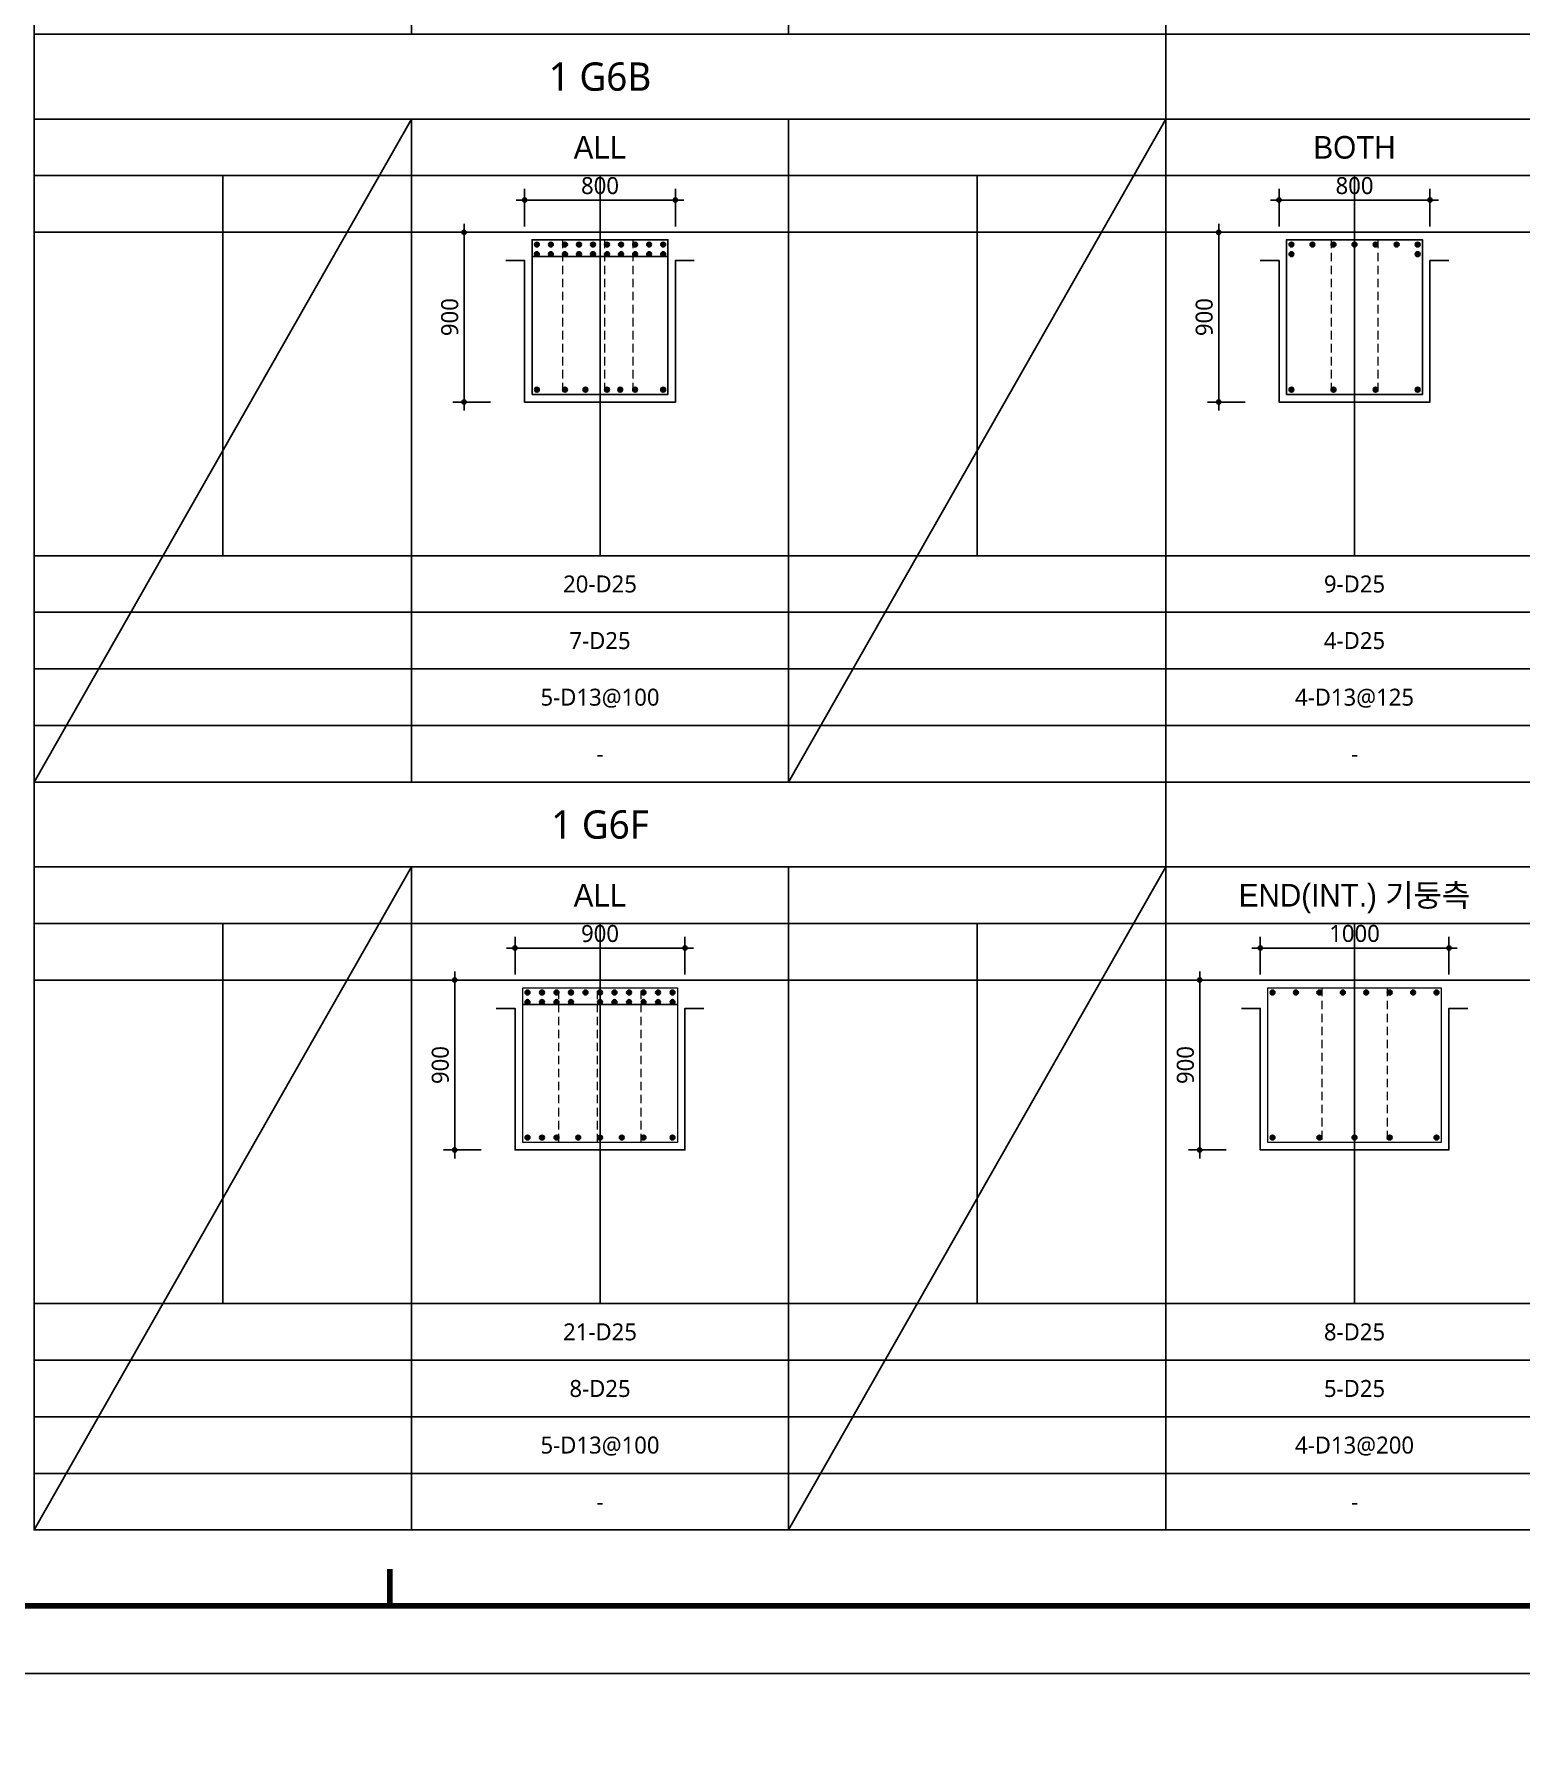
# Model space of a CAD drawing. Header units: millimetres. Extents: x 0 to 252030, y -124740 to 196020.
# Drawn here: x 135753 to 143635, y 106564 to 115610 of the extents above; entities that cross this region are included whole.
import ezdxf
from ezdxf.enums import TextEntityAlignment as Align

# ---------------------------------------------------------------- set-up
doc = ezdxf.new("R2010")
doc.units = ezdxf.units.MM
doc.header["$LTSCALE"] = 30
doc.linetypes.add('HID', pattern=[2.3, 1.5, -0.8])
doc.layers.get('DEFPOINTS').update_dxf_attribs({"color": 142})
for name, color, linetype in [('0-SEC1', 3, 'Continuous'), ('CON', 2, 'Continuous'), ('DIM', 7, 'Continuous'), ('ETC', 7, 'Continuous'), ('S-철근', 3, 'Continuous'), ('SHEET', 7, 'Continuous'), ('TXT', 3, 'Continuous'), ('XR-FORM_(도룡동)$0$Sheet', 7, 'Continuous')]:
    doc.layers.add(name, color=color, linetype=linetype)
doc.layers.add('Stirrup', color=1, linetype='Continuous', lineweight=0)
doc.layers.add('TieBar', color=7, linetype='HID', lineweight=0)
doc.styles.get("Standard").update_dxf_attribs({"font": 'malgun.ttf'})
doc.styles.add('돋움', font='Dotum.ttf')
doc.styles.add('맑은 고딕', font='malgun.ttf')
doc.dimstyles.new('30NDIM', dxfattribs={"dimscale": 50, "dimtxt": 3, "dimasz": 1.5, "dimexe": 2, "dimexo": 6, "dimgap": 1, "dimtad": 1, "dimdec": 0, "dimrnd": 0.25, "dimzin": 0, "dimdsep": 46, "dimtxsty": 'Standard', "dimblk": 'Z_DOT', "dimcen": 5, "dimclrd": 256, "dimclre": 256, "dimclrt": 3, "dimadec": 0, "dimazin": 0, "dimtm": 1e-09, "dimtfac": 1, "dimtdec": 0, "dimtix": 1, "dimtmove": 2, "dimatfit": 1, "dimldrblk": 'Z_DOT', "dimfxl": 1, "dimtolj": 1, "dimtzin": 0, "dimarcsym": 0})

# ---------------------------------------------------------------- blocks, each defined once
blk = doc.blocks.new('XR-FORM_(도룡동)$0$S')
at = {"layer": 'XR-FORM_(도룡동)$0$Sheet', "const_width": 100}
blk.add_lwpolyline([(1850, 57950), (82250, 57950), (82250, 1200), (1850, 1200)], close=True, dxfattribs=at)
at = {"layer": 'XR-FORM_(도룡동)$0$Sheet', "linetype": 'Continuous', "const_width": 100}
blk.add_lwpolyline([(38745, 1846), (38745, 1200)], dxfattribs=at)
blk = doc.blocks.new('XR-FORM_(도룡동)', base_point=(101.33, -56114.51))
at = {"layer": 'DEFPOINTS'}
blk.add_lwpolyline([(0, 0), (420, 0), (420, 297), (0, 297)], close=True, dxfattribs=at)
at = {"xscale": 0.005, "yscale": 0.005, "zscale": 0.005}
blk.add_blockref('XR-FORM_(도룡동)$0$S', (-0.25, 0), dxfattribs=at)
blk = doc.blocks.new('4등분')
at = {"layer": 'DEFPOINTS'}
for p, q in [((1000, 3214.5), (1000, 1200)), ((3000, 3214.5), (3000, 1200)), ((5000, 3214.5), (5000, 1200)), ((0, 2914.5), (6000, 2914.5))]:
    blk.add_line(p, q, dxfattribs=at)
at = {"layer": 'SHEET'}
blk.add_line((0, 3514.5), (6000, 3514.5), dxfattribs=at)
at = {"layer": 'SHEET', "color": 6}
for p, q in [((2000, 3514.5), (2000, 0)), ((4000, 3514.5), (4000, 0)), ((0, 3214.5), (6000, 3214.5)), ((0, 1200), (6000, 1200)), ((0, 900), (6000, 900)), ((0, 600), (6000, 600)), ((0, 300), (6000, 300))]:
    blk.add_line(p, q, dxfattribs=at)
at = {"layer": 'SHEET'}
blk.add_lwpolyline([(6000, 3964.5), (0, 3964.5), (0, 0), (6000, 0)], close=True, dxfattribs=at)
blk = doc.blocks.new('Z_DOT')
at = {"layer": 'DIM', "color": 0}
for p, q in [((-1, 0), (1, 0)), ((0, -1), (0, 1))]:
    blk.add_line(p, q, dxfattribs=at)
for radius in [0.25, 0.125]:
    blk.add_circle((0, 0), radius, dxfattribs=at)
blk = doc.blocks.new('*D627')
at = {"layer": 'DEFPOINTS', "color": 0, "transparency": 16777216}
for p in [(139153, 114730.7), (138353, 114410.5), (139153, 114410.5)]:
    blk.add_point(p, dxfattribs=at)
at = {"layer": 'DIM', "lineweight": -2, "transparency": 16777216}
for p, q in [((138353, 114590.5), (138353, 114790.7)), ((138398, 114730.7), (139108, 114730.7)), ((139153, 114590.5), (139153, 114790.7))]:
    blk.add_line(p, q, dxfattribs=at)
at = {"layer": 'DIM', "lineweight": -2, "transparency": 16777216, "xscale": 45, "yscale": 45, "zscale": 45, "rotation": 180}
blk.add_blockref('Z_DOT', (138353, 114730.7), dxfattribs=at)
at = {"layer": 'DIM', "lineweight": -2, "transparency": 16777216, "xscale": 45, "yscale": 45, "zscale": 45}
blk.add_blockref('Z_DOT', (139153, 114730.7), dxfattribs=at)
at = {"layer": 'DIM', "color": 3, "transparency": 16777216, "insert": (138753, 114807.1), "char_height": 90, "attachment_point": 5}
blk.add_mtext('\\A1;800', dxfattribs=at)
blk = doc.blocks.new('*D628')
at = {"layer": 'DEFPOINTS', "color": 0, "transparency": 16777216}
for p in [(138032.8, 114560.5), (138353, 114560.5), (138353, 113660.5)]:
    blk.add_point(p, dxfattribs=at)
at = {"layer": 'DIM', "lineweight": -2, "transparency": 16777216}
for p, q in [((138173, 114560.5), (137972.8, 114560.5)), ((138032.8, 113705.5), (138032.8, 114515.5)), ((138173, 113660.5), (137972.8, 113660.5))]:
    blk.add_line(p, q, dxfattribs=at)
at = {"layer": 'DIM', "lineweight": -2, "transparency": 16777216, "xscale": 45, "yscale": 45, "zscale": 45}
for p, rotation in [((138032.8, 114560.5), 90), ((138032.8, 113660.5), 270)]:
    blk.add_blockref('Z_DOT', p, dxfattribs=dict(at, rotation=rotation))
at = {"layer": 'DIM', "color": 3, "transparency": 16777216, "insert": (137956.4, 114110.5), "char_height": 90, "attachment_point": 5, "rotation": 90}
blk.add_mtext('\\A1;900', dxfattribs=at)
blk = doc.blocks.new('*D629')
at = {"layer": 'DEFPOINTS', "color": 0, "transparency": 16777216}
for p in [(143153, 114730.7), (142353, 114410.5), (143153, 114410.5)]:
    blk.add_point(p, dxfattribs=at)
at = {"layer": 'DIM', "lineweight": -2, "transparency": 16777216}
for p, q in [((142353, 114590.5), (142353, 114790.7)), ((142398, 114730.7), (143108, 114730.7)), ((143153, 114590.5), (143153, 114790.7))]:
    blk.add_line(p, q, dxfattribs=at)
at = {"layer": 'DIM', "lineweight": -2, "transparency": 16777216, "xscale": 45, "yscale": 45, "zscale": 45, "rotation": 180}
blk.add_blockref('Z_DOT', (142353, 114730.7), dxfattribs=at)
at = {"layer": 'DIM', "lineweight": -2, "transparency": 16777216, "xscale": 45, "yscale": 45, "zscale": 45}
blk.add_blockref('Z_DOT', (143153, 114730.7), dxfattribs=at)
at = {"layer": 'DIM', "color": 3, "transparency": 16777216, "insert": (142753, 114807.1), "char_height": 90, "attachment_point": 5}
blk.add_mtext('\\A1;800', dxfattribs=at)
blk = doc.blocks.new('*D630')
at = {"layer": 'DEFPOINTS', "color": 0, "transparency": 16777216}
for p in [(142032.8, 114560.5), (142353, 114560.5), (142353, 113660.5)]:
    blk.add_point(p, dxfattribs=at)
at = {"layer": 'DIM', "lineweight": -2, "transparency": 16777216}
for p, q in [((142173, 114560.5), (141972.8, 114560.5)), ((142032.8, 113705.5), (142032.8, 114515.5)), ((142173, 113660.5), (141972.8, 113660.5))]:
    blk.add_line(p, q, dxfattribs=at)
at = {"layer": 'DIM', "lineweight": -2, "transparency": 16777216, "xscale": 45, "yscale": 45, "zscale": 45}
for p, rotation in [((142032.8, 114560.5), 90), ((142032.8, 113660.5), 270)]:
    blk.add_blockref('Z_DOT', p, dxfattribs=dict(at, rotation=rotation))
at = {"layer": 'DIM', "color": 3, "transparency": 16777216, "insert": (141956.4, 114110.5), "char_height": 90, "attachment_point": 5, "rotation": 90}
blk.add_mtext('\\A1;900', dxfattribs=at)
blk = doc.blocks.new('*D1119')
at = {"layer": 'DEFPOINTS', "color": 0, "transparency": 16777216}
for p in [(139203, 110766.2), (138303, 110446), (139203, 110446)]:
    blk.add_point(p, dxfattribs=at)
at = {"layer": 'DIM', "lineweight": -2, "transparency": 16777216}
for p, q in [((138303, 110626), (138303, 110826.2)), ((139203, 110626), (139203, 110826.2)), ((138348, 110766.2), (139158, 110766.2))]:
    blk.add_line(p, q, dxfattribs=at)
at = {"layer": 'DIM', "lineweight": -2, "transparency": 16777216, "xscale": 45, "yscale": 45, "zscale": 45, "rotation": 180}
blk.add_blockref('Z_DOT', (138303, 110766.2), dxfattribs=at)
at = {"layer": 'DIM', "lineweight": -2, "transparency": 16777216, "xscale": 45, "yscale": 45, "zscale": 45}
blk.add_blockref('Z_DOT', (139203, 110766.2), dxfattribs=at)
at = {"layer": 'DIM', "color": 3, "transparency": 16777216, "insert": (138753, 110842.6), "char_height": 90, "attachment_point": 5}
blk.add_mtext('\\A1;900', dxfattribs=at)
blk = doc.blocks.new('*D1120')
at = {"layer": 'DEFPOINTS', "color": 0, "transparency": 16777216}
for p in [(137982.8, 110596), (138303, 110596), (138303, 109696)]:
    blk.add_point(p, dxfattribs=at)
at = {"layer": 'DIM', "lineweight": -2, "transparency": 16777216}
for p, q in [((138123, 110596), (137922.8, 110596)), ((137982.8, 109741), (137982.8, 110551)), ((138123, 109696), (137922.8, 109696))]:
    blk.add_line(p, q, dxfattribs=at)
at = {"layer": 'DIM', "lineweight": -2, "transparency": 16777216, "xscale": 45, "yscale": 45, "zscale": 45}
for p, rotation in [((137982.8, 110596), 90), ((137982.8, 109696), 270)]:
    blk.add_blockref('Z_DOT', p, dxfattribs=dict(at, rotation=rotation))
at = {"layer": 'DIM', "color": 3, "transparency": 16777216, "insert": (137906.4, 110146), "char_height": 90, "attachment_point": 5, "rotation": 90}
blk.add_mtext('\\A1;900', dxfattribs=at)
blk = doc.blocks.new('*D1121')
at = {"layer": 'DEFPOINTS', "color": 0, "transparency": 16777216}
for p in [(143253, 110766.2), (142253, 110446), (143253, 110446)]:
    blk.add_point(p, dxfattribs=at)
at = {"layer": 'DIM', "lineweight": -2, "transparency": 16777216}
for p, q in [((142253, 110626), (142253, 110826.2)), ((143253, 110626), (143253, 110826.2)), ((142298, 110766.2), (143208, 110766.2))]:
    blk.add_line(p, q, dxfattribs=at)
at = {"layer": 'DIM', "lineweight": -2, "transparency": 16777216, "xscale": 45, "yscale": 45, "zscale": 45, "rotation": 180}
blk.add_blockref('Z_DOT', (142253, 110766.2), dxfattribs=at)
at = {"layer": 'DIM', "lineweight": -2, "transparency": 16777216, "xscale": 45, "yscale": 45, "zscale": 45}
blk.add_blockref('Z_DOT', (143253, 110766.2), dxfattribs=at)
at = {"layer": 'DIM', "color": 3, "transparency": 16777216, "insert": (142753, 110842.9), "char_height": 90, "attachment_point": 5}
blk.add_mtext('\\A1;1000', dxfattribs=at)
blk = doc.blocks.new('*D1122')
at = {"layer": 'DEFPOINTS', "color": 0, "transparency": 16777216}
for p in [(141932.8, 110596), (142253, 110596), (142253, 109696)]:
    blk.add_point(p, dxfattribs=at)
at = {"layer": 'DIM', "lineweight": -2, "transparency": 16777216}
for p, q in [((142073, 110596), (141872.8, 110596)), ((141932.8, 109741), (141932.8, 110551)), ((142073, 109696), (141872.8, 109696))]:
    blk.add_line(p, q, dxfattribs=at)
at = {"layer": 'DIM', "lineweight": -2, "transparency": 16777216, "xscale": 45, "yscale": 45, "zscale": 45}
for p, rotation in [((141932.8, 110596), 90), ((141932.8, 109696), 270)]:
    blk.add_blockref('Z_DOT', p, dxfattribs=dict(at, rotation=rotation))
at = {"layer": 'DIM', "color": 3, "transparency": 16777216, "insert": (141856.4, 110146), "char_height": 90, "attachment_point": 5, "rotation": 90}
blk.add_mtext('\\A1;900', dxfattribs=at)

msp = doc.modelspace()

# ---------------------------------------------------------------- hatches: boundary and pattern name
at = {"layer": 'S-철근'}
h = msp.add_hatch(color=256, dxfattribs=at)
edge = h.paths.add_edge_path()
edge.add_arc((138418.40013, 114495.09992), 12.7, 0, 180)
edge.add_arc((138418.40013, 114495.09992), 12.7, 180, 360)
h = msp.add_hatch(color=256, dxfattribs=at)
edge = h.paths.add_edge_path()
edge.add_arc((138418.40013, 114444.29992), 12.7, 0, 180)
edge.add_arc((138418.40013, 114444.29992), 12.7, 180, 360)
h = msp.add_hatch(color=256, dxfattribs=at)
edge = h.paths.add_edge_path()
edge.add_arc((138492.75569, 114495.09992), 12.7, 0, 180)
edge.add_arc((138492.75569, 114495.09992), 12.7, 180, 360)
h = msp.add_hatch(color=256, dxfattribs=at)
edge = h.paths.add_edge_path()
edge.add_arc((138492.75569, 114444.29992), 12.7, 0, 180)
edge.add_arc((138492.75569, 114444.29992), 12.7, 180, 360)
h = msp.add_hatch(color=256, dxfattribs=at)
edge = h.paths.add_edge_path()
edge.add_arc((138567.11124, 114495.09992), 12.7, 0, 180)
edge.add_arc((138567.11124, 114495.09992), 12.7, 180, 360)
h = msp.add_hatch(color=256, dxfattribs=at)
edge = h.paths.add_edge_path()
edge.add_arc((138567.11124, 114444.29992), 12.7, 0, 180)
edge.add_arc((138567.11124, 114444.29992), 12.7, 180, 360)
h = msp.add_hatch(color=256, dxfattribs=at)
edge = h.paths.add_edge_path()
edge.add_arc((138641.4668, 114495.09992), 12.7, 0, 180)
edge.add_arc((138641.4668, 114495.09992), 12.7, 180, 360)
h = msp.add_hatch(color=256, dxfattribs=at)
edge = h.paths.add_edge_path()
edge.add_arc((138641.4668, 114444.29992), 12.7, 0, 180)
edge.add_arc((138641.4668, 114444.29992), 12.7, 180, 360)
h = msp.add_hatch(color=256, dxfattribs=at)
edge = h.paths.add_edge_path()
edge.add_arc((138715.82235, 114495.09992), 12.7, 0, 180)
edge.add_arc((138715.82235, 114495.09992), 12.7, 180, 360)
h = msp.add_hatch(color=256, dxfattribs=at)
edge = h.paths.add_edge_path()
edge.add_arc((138715.82235, 114444.29992), 12.7, 0, 180)
edge.add_arc((138715.82235, 114444.29992), 12.7, 180, 360)
h = msp.add_hatch(color=256, dxfattribs=at)
edge = h.paths.add_edge_path()
edge.add_arc((138790.17791, 114495.09992), 12.7, 0, 180)
edge.add_arc((138790.17791, 114495.09992), 12.7, 180, 360)
h = msp.add_hatch(color=256, dxfattribs=at)
edge = h.paths.add_edge_path()
edge.add_arc((138790.17791, 114444.29992), 12.7, 0, 180)
edge.add_arc((138790.17791, 114444.29992), 12.7, 180, 360)
h = msp.add_hatch(color=256, dxfattribs=at)
edge = h.paths.add_edge_path()
edge.add_arc((138864.53347, 114495.09992), 12.7, 0, 180)
edge.add_arc((138864.53347, 114495.09992), 12.7, 180, 360)
h = msp.add_hatch(color=256, dxfattribs=at)
edge = h.paths.add_edge_path()
edge.add_arc((138864.53347, 114444.29992), 12.7, 0, 180)
edge.add_arc((138864.53347, 114444.29992), 12.7, 180, 360)
h = msp.add_hatch(color=256, dxfattribs=at)
edge = h.paths.add_edge_path()
edge.add_arc((138938.88902, 114495.09992), 12.7, 0, 180)
edge.add_arc((138938.88902, 114495.09992), 12.7, 180, 360)
h = msp.add_hatch(color=256, dxfattribs=at)
edge = h.paths.add_edge_path()
edge.add_arc((138938.88902, 114444.29992), 12.7, 0, 180)
edge.add_arc((138938.88902, 114444.29992), 12.7, 180, 360)
h = msp.add_hatch(color=256, dxfattribs=at)
edge = h.paths.add_edge_path()
edge.add_arc((139013.24458, 114495.09992), 12.7, 0, 180)
edge.add_arc((139013.24458, 114495.09992), 12.7, 180, 360)
h = msp.add_hatch(color=256, dxfattribs=at)
edge = h.paths.add_edge_path()
edge.add_arc((139013.24458, 114444.29992), 12.7, 0, 180)
edge.add_arc((139013.24458, 114444.29992), 12.7, 180, 360)
h = msp.add_hatch(color=256, dxfattribs=at)
edge = h.paths.add_edge_path()
edge.add_arc((139087.60013, 114495.09992), 12.7, 0, 180)
edge.add_arc((139087.60013, 114495.09992), 12.7, 180, 360)
h = msp.add_hatch(color=256, dxfattribs=at)
edge = h.paths.add_edge_path()
edge.add_arc((139087.60013, 114444.29992), 12.7, 0, 180)
edge.add_arc((139087.60013, 114444.29992), 12.7, 180, 360)
h = msp.add_hatch(color=256, dxfattribs=at)
edge = h.paths.add_edge_path()
edge.add_arc((142418.40013, 114495.09992), 12.7, 0, 180)
edge.add_arc((142418.40013, 114495.09992), 12.7, 180, 360)
h = msp.add_hatch(color=256, dxfattribs=at)
edge = h.paths.add_edge_path()
edge.add_arc((142418.40013, 114444.29992), 12.7, 0, 180)
edge.add_arc((142418.40013, 114444.29992), 12.7, 180, 360)
h = msp.add_hatch(color=256, dxfattribs=at)
edge = h.paths.add_edge_path()
edge.add_arc((142529.93347, 114495.09992), 12.7, 0, 180)
edge.add_arc((142529.93347, 114495.09992), 12.7, 180, 360)
h = msp.add_hatch(color=256, dxfattribs=at)
edge = h.paths.add_edge_path()
edge.add_arc((142641.4668, 114495.09992), 12.7, 0, 180)
edge.add_arc((142641.4668, 114495.09992), 12.7, 180, 360)
h = msp.add_hatch(color=256, dxfattribs=at)
edge = h.paths.add_edge_path()
edge.add_arc((142753.00013, 114495.09992), 12.7, 0, 180)
edge.add_arc((142753.00013, 114495.09992), 12.7, 180, 360)
h = msp.add_hatch(color=256, dxfattribs=at)
edge = h.paths.add_edge_path()
edge.add_arc((142864.53347, 114495.09992), 12.7, 0, 180)
edge.add_arc((142864.53347, 114495.09992), 12.7, 180, 360)
h = msp.add_hatch(color=256, dxfattribs=at)
edge = h.paths.add_edge_path()
edge.add_arc((142976.0668, 114495.09992), 12.7, 0, 180)
edge.add_arc((142976.0668, 114495.09992), 12.7, 180, 360)
h = msp.add_hatch(color=256, dxfattribs=at)
edge = h.paths.add_edge_path()
edge.add_arc((143087.60013, 114495.09992), 12.7, 0, 180)
edge.add_arc((143087.60013, 114495.09992), 12.7, 180, 360)
h = msp.add_hatch(color=256, dxfattribs=at)
edge = h.paths.add_edge_path()
edge.add_arc((143087.60013, 114444.29992), 12.7, 0, 180)
edge.add_arc((143087.60013, 114444.29992), 12.7, 180, 360)
h = msp.add_hatch(color=256, dxfattribs=at)
edge = h.paths.add_edge_path()
edge.add_arc((138418.40013, 113725.89992), 12.7, 0, 180)
edge.add_arc((138418.40013, 113725.89992), 12.7, 180, 360)
h = msp.add_hatch(color=256, dxfattribs=at)
edge = h.paths.add_edge_path()
edge.add_arc((138567.11124, 113725.89992), 12.7, 0, 180)
edge.add_arc((138567.11124, 113725.89992), 12.7, 180, 360)
h = msp.add_hatch(color=256, dxfattribs=at)
edge = h.paths.add_edge_path()
edge.add_arc((138675.55879, 113725.89992), 12.7, 0, 180)
edge.add_arc((138675.55879, 113725.89992), 12.7, 180, 360)
h = msp.add_hatch(color=256, dxfattribs=at)
edge = h.paths.add_edge_path()
edge.add_arc((138790.17791, 113725.89992), 12.7, 0, 180)
edge.add_arc((138790.17791, 113725.89992), 12.7, 180, 360)
h = msp.add_hatch(color=256, dxfattribs=at)
edge = h.paths.add_edge_path()
edge.add_arc((138860.31547, 113725.89992), 12.7, 0, 180)
edge.add_arc((138860.31547, 113725.89992), 12.7, 180, 360)
h = msp.add_hatch(color=256, dxfattribs=at)
edge = h.paths.add_edge_path()
edge.add_arc((138938.88902, 113725.89992), 12.7, 0, 180)
edge.add_arc((138938.88902, 113725.89992), 12.7, 180, 360)
h = msp.add_hatch(color=256, dxfattribs=at)
edge = h.paths.add_edge_path()
edge.add_arc((139087.60013, 113725.89992), 12.7, 0, 180)
edge.add_arc((139087.60013, 113725.89992), 12.7, 180, 360)
h = msp.add_hatch(color=256, dxfattribs=at)
edge = h.paths.add_edge_path()
edge.add_arc((142418.40013, 113725.89992), 12.7, 0, 180)
edge.add_arc((142418.40013, 113725.89992), 12.7, 180, 360)
h = msp.add_hatch(color=256, dxfattribs=at)
edge = h.paths.add_edge_path()
edge.add_arc((142641.4668, 113725.89992), 12.7, 0, 180)
edge.add_arc((142641.4668, 113725.89992), 12.7, 180, 360)
h = msp.add_hatch(color=256, dxfattribs=at)
edge = h.paths.add_edge_path()
edge.add_arc((142864.53347, 113725.89992), 12.7, 0, 180)
edge.add_arc((142864.53347, 113725.89992), 12.7, 180, 360)
h = msp.add_hatch(color=256, dxfattribs=at)
edge = h.paths.add_edge_path()
edge.add_arc((143087.60013, 113725.89992), 12.7, 0, 180)
edge.add_arc((143087.60013, 113725.89992), 12.7, 180, 360)
h = msp.add_hatch(color=256, dxfattribs=at)
edge = h.paths.add_edge_path()
edge.add_arc((138368.40013, 110530.59992), 12.7, 0, 180)
edge.add_arc((138368.40013, 110530.59992), 12.7, 180, 360)
h = msp.add_hatch(color=256, dxfattribs=at)
edge = h.paths.add_edge_path()
edge.add_arc((138368.40013, 110479.79992), 12.7, 0, 180)
edge.add_arc((138368.40013, 110479.79992), 12.7, 180, 360)
h = msp.add_hatch(color=256, dxfattribs=at)
edge = h.paths.add_edge_path()
edge.add_arc((138445.32013, 110530.59992), 12.7, 0, 180)
edge.add_arc((138445.32013, 110530.59992), 12.7, 180, 360)
h = msp.add_hatch(color=256, dxfattribs=at)
edge = h.paths.add_edge_path()
edge.add_arc((138445.32013, 110479.79992), 12.7, 0, 180)
edge.add_arc((138445.32013, 110479.79992), 12.7, 180, 360)
h = msp.add_hatch(color=256, dxfattribs=at)
edge = h.paths.add_edge_path()
edge.add_arc((138522.24013, 110530.59992), 12.7, 0, 180)
edge.add_arc((138522.24013, 110530.59992), 12.7, 180, 360)
h = msp.add_hatch(color=256, dxfattribs=at)
edge = h.paths.add_edge_path()
edge.add_arc((138522.24013, 110479.79992), 12.7, 0, 180)
edge.add_arc((138522.24013, 110479.79992), 12.7, 180, 360)
h = msp.add_hatch(color=256, dxfattribs=at)
edge = h.paths.add_edge_path()
edge.add_arc((138599.16013, 110530.59992), 12.7, 0, 180)
edge.add_arc((138599.16013, 110530.59992), 12.7, 180, 360)
h = msp.add_hatch(color=256, dxfattribs=at)
edge = h.paths.add_edge_path()
edge.add_arc((138599.16013, 110479.79992), 12.7, 0, 180)
edge.add_arc((138599.16013, 110479.79992), 12.7, 180, 360)
h = msp.add_hatch(color=256, dxfattribs=at)
edge = h.paths.add_edge_path()
edge.add_arc((138676.08013, 110530.59992), 12.7, 0, 180)
edge.add_arc((138676.08013, 110530.59992), 12.7, 180, 360)
h = msp.add_hatch(color=256, dxfattribs=at)
edge = h.paths.add_edge_path()
edge.add_arc((138753.00013, 110530.59992), 12.7, 0, 180)
edge.add_arc((138753.00013, 110530.59992), 12.7, 180, 360)
h = msp.add_hatch(color=256, dxfattribs=at)
edge = h.paths.add_edge_path()
edge.add_arc((138753.00013, 110479.79992), 12.7, 0, 180)
edge.add_arc((138753.00013, 110479.79992), 12.7, 180, 360)
h = msp.add_hatch(color=256, dxfattribs=at)
edge = h.paths.add_edge_path()
edge.add_arc((138829.92013, 110530.59992), 12.7, 0, 180)
edge.add_arc((138829.92013, 110530.59992), 12.7, 180, 360)
h = msp.add_hatch(color=256, dxfattribs=at)
edge = h.paths.add_edge_path()
edge.add_arc((138829.92013, 110479.79992), 12.7, 0, 180)
edge.add_arc((138829.92013, 110479.79992), 12.7, 180, 360)
h = msp.add_hatch(color=256, dxfattribs=at)
edge = h.paths.add_edge_path()
edge.add_arc((138906.84013, 110530.59992), 12.7, 0, 180)
edge.add_arc((138906.84013, 110530.59992), 12.7, 180, 360)
h = msp.add_hatch(color=256, dxfattribs=at)
edge = h.paths.add_edge_path()
edge.add_arc((138906.84013, 110479.79992), 12.7, 0, 180)
edge.add_arc((138906.84013, 110479.79992), 12.7, 180, 360)
h = msp.add_hatch(color=256, dxfattribs=at)
edge = h.paths.add_edge_path()
edge.add_arc((138983.76013, 110530.59992), 12.7, 0, 180)
edge.add_arc((138983.76013, 110530.59992), 12.7, 180, 360)
h = msp.add_hatch(color=256, dxfattribs=at)
edge = h.paths.add_edge_path()
edge.add_arc((138983.76013, 110479.79992), 12.7, 0, 180)
edge.add_arc((138983.76013, 110479.79992), 12.7, 180, 360)
h = msp.add_hatch(color=256, dxfattribs=at)
edge = h.paths.add_edge_path()
edge.add_arc((139060.68013, 110530.59992), 12.7, 0, 180)
edge.add_arc((139060.68013, 110530.59992), 12.7, 180, 360)
h = msp.add_hatch(color=256, dxfattribs=at)
edge = h.paths.add_edge_path()
edge.add_arc((139060.68013, 110479.79992), 12.7, 0, 180)
edge.add_arc((139060.68013, 110479.79992), 12.7, 180, 360)
h = msp.add_hatch(color=256, dxfattribs=at)
edge = h.paths.add_edge_path()
edge.add_arc((139137.60013, 110530.59992), 12.7, 0, 180)
edge.add_arc((139137.60013, 110530.59992), 12.7, 180, 360)
h = msp.add_hatch(color=256, dxfattribs=at)
edge = h.paths.add_edge_path()
edge.add_arc((139137.60013, 110479.79992), 12.7, 0, 180)
edge.add_arc((139137.60013, 110479.79992), 12.7, 180, 360)
h = msp.add_hatch(color=256, dxfattribs=at)
edge = h.paths.add_edge_path()
edge.add_arc((142318.40013, 110530.59992), 12.7, 0, 180)
edge.add_arc((142318.40013, 110530.59992), 12.7, 180, 360)
h = msp.add_hatch(color=256, dxfattribs=at)
edge = h.paths.add_edge_path()
edge.add_arc((142442.57156, 110530.59992), 12.7, 0, 180)
edge.add_arc((142442.57156, 110530.59992), 12.7, 180, 360)
h = msp.add_hatch(color=256, dxfattribs=at)
edge = h.paths.add_edge_path()
edge.add_arc((142566.74299, 110530.59992), 12.7, 0, 180)
edge.add_arc((142566.74299, 110530.59992), 12.7, 180, 360)
h = msp.add_hatch(color=256, dxfattribs=at)
edge = h.paths.add_edge_path()
edge.add_arc((142690.91442, 110530.59992), 12.7, 0, 180)
edge.add_arc((142690.91442, 110530.59992), 12.7, 180, 360)
h = msp.add_hatch(color=256, dxfattribs=at)
edge = h.paths.add_edge_path()
edge.add_arc((142815.08585, 110530.59992), 12.7, 0, 180)
edge.add_arc((142815.08585, 110530.59992), 12.7, 180, 360)
h = msp.add_hatch(color=256, dxfattribs=at)
edge = h.paths.add_edge_path()
edge.add_arc((142939.25728, 110530.59992), 12.7, 0, 180)
edge.add_arc((142939.25728, 110530.59992), 12.7, 180, 360)
h = msp.add_hatch(color=256, dxfattribs=at)
edge = h.paths.add_edge_path()
edge.add_arc((143063.4287, 110530.59992), 12.7, 0, 180)
edge.add_arc((143063.4287, 110530.59992), 12.7, 180, 360)
h = msp.add_hatch(color=256, dxfattribs=at)
edge = h.paths.add_edge_path()
edge.add_arc((143187.60013, 110530.59992), 12.7, 0, 180)
edge.add_arc((143187.60013, 110530.59992), 12.7, 180, 360)
h = msp.add_hatch(color=256, dxfattribs=at)
edge = h.paths.add_edge_path()
edge.add_arc((138368.40013, 109761.39992), 12.7, 0, 180)
edge.add_arc((138368.40013, 109761.39992), 12.7, 180, 360)
h = msp.add_hatch(color=256, dxfattribs=at)
edge = h.paths.add_edge_path()
edge.add_arc((138445.32013, 109761.39992), 12.7, 0, 180)
edge.add_arc((138445.32013, 109761.39992), 12.7, 180, 360)
h = msp.add_hatch(color=256, dxfattribs=at)
edge = h.paths.add_edge_path()
edge.add_arc((138522.24013, 109761.39992), 12.7, 0, 180)
edge.add_arc((138522.24013, 109761.39992), 12.7, 180, 360)
h = msp.add_hatch(color=256, dxfattribs=at)
edge = h.paths.add_edge_path()
edge.add_arc((138637.62013, 109761.39992), 12.7, 0, 180)
edge.add_arc((138637.62013, 109761.39992), 12.7, 180, 360)
h = msp.add_hatch(color=256, dxfattribs=at)
edge = h.paths.add_edge_path()
edge.add_arc((138753.00013, 109761.39992), 12.7, 0, 180)
edge.add_arc((138753.00013, 109761.39992), 12.7, 180, 360)
h = msp.add_hatch(color=256, dxfattribs=at)
edge = h.paths.add_edge_path()
edge.add_arc((138868.38013, 109761.39992), 12.7, 0, 180)
edge.add_arc((138868.38013, 109761.39992), 12.7, 180, 360)
h = msp.add_hatch(color=256, dxfattribs=at)
edge = h.paths.add_edge_path()
edge.add_arc((138983.76013, 109761.39992), 12.7, 0, 180)
edge.add_arc((138983.76013, 109761.39992), 12.7, 180, 360)
h = msp.add_hatch(color=256, dxfattribs=at)
edge = h.paths.add_edge_path()
edge.add_arc((139137.60013, 109761.39992), 12.7, 0, 180)
edge.add_arc((139137.60013, 109761.39992), 12.7, 180, 360)
h = msp.add_hatch(color=256, dxfattribs=at)
edge = h.paths.add_edge_path()
edge.add_arc((142318.40013, 109761.39992), 12.7, 0, 180)
edge.add_arc((142318.40013, 109761.39992), 12.7, 180, 360)
h = msp.add_hatch(color=256, dxfattribs=at)
edge = h.paths.add_edge_path()
edge.add_arc((142566.74299, 109761.39992), 12.7, 0, 180)
edge.add_arc((142566.74299, 109761.39992), 12.7, 180, 360)
h = msp.add_hatch(color=256, dxfattribs=at)
edge = h.paths.add_edge_path()
edge.add_arc((142753.00013, 109761.39992), 12.7, 0, 180)
edge.add_arc((142753.00013, 109761.39992), 12.7, 180, 360)
h = msp.add_hatch(color=256, dxfattribs=at)
edge = h.paths.add_edge_path()
edge.add_arc((142939.25728, 109761.39992), 12.7, 360, 540, ccw=False)
edge.add_arc((142939.25728, 109761.39992), 12.7, 180, 360, ccw=False)
h = msp.add_hatch(color=256, dxfattribs=at)
edge = h.paths.add_edge_path()
edge.add_arc((143187.60013, 109761.39992), 12.7, 0, 180)
edge.add_arc((143187.60013, 109761.39992), 12.7, 180, 360)

# ---------------------------------------------------------------- linework, layer by layer
at = {"layer": 'CON', "color": 8}
for p, q in [((138253.00013, 114560.49992), (139253.00013, 114560.49992)), ((142253.00013, 114560.49992), (143253.00013, 114560.49992)), ((138203.00013, 110595.99992), (139303.00013, 110595.99992)), ((142153.00013, 110595.99992), (143353.00013, 110595.99992))]:
    msp.add_line(p, q, dxfattribs=at)
for points in [[(139253.00013, 114410.49992), (139153.00013, 114410.49992), (139153.00013, 113660.49992), (138353.00013, 113660.49992), (138353.00013, 114410.49992), (138253.00013, 114410.49992)], [(143253.00013, 114410.49992), (143153.00013, 114410.49992), (143153.00013, 113660.49992), (142353.00013, 113660.49992), (142353.00013, 114410.49992), (142253.00013, 114410.49992)], [(139303.00013, 110445.99992), (139203.00013, 110445.99992), (139203.00013, 109695.99992), (138303.00013, 109695.99992), (138303.00013, 110445.99992), (138203.00013, 110445.99992)], [(143353.00013, 110445.99992), (143253.00013, 110445.99992), (143253.00013, 109695.99992), (142253.00013, 109695.99992), (142253.00013, 110445.99992), (142153.00013, 110445.99992)]]:
    msp.add_lwpolyline(points, dxfattribs=at)
at = {"layer": 'ETC', "color": 8}
for p, q in [((138393.00013, 114431.59992), (139113.00013, 114431.59992)), ((138343.00013, 110467.09992), (139163.00013, 110467.09992))]:
    msp.add_line(p, q, dxfattribs=at)
at = {"layer": 'S-철근'}
for points in [[(138393.00013, 113700.49992), (138393.00013, 114520.49992), (139113.00013, 114520.49992), (139113.00013, 113700.49992), (138393.00013, 113700.49992)], [(142393.00013, 113700.49992), (142393.00013, 114520.49992), (143113.00013, 114520.49992), (143113.00013, 113700.49992), (142393.00013, 113700.49992)]]:
    msp.add_lwpolyline(points, dxfattribs=at)
for centre in [(138418.40013, 114495.09992), (138418.40013, 114444.29992), (138492.75569, 114495.09992), (138492.75569, 114444.29992), (138567.11124, 114495.09992), (138567.11124, 114444.29992), (138641.4668, 114495.09992), (138641.4668, 114444.29992), (138715.82235, 114495.09992), (138715.82235, 114444.29992), (138790.17791, 114495.09992), (138790.17791, 114444.29992), (138864.53347, 114495.09992), (138864.53347, 114444.29992), (138938.88902, 114495.09992), (138938.88902, 114444.29992), (139013.24458, 114495.09992), (139013.24458, 114444.29992), (139087.60013, 114495.09992), (139087.60013, 114444.29992), (142418.40013, 114495.09992), (142418.40013, 114444.29992), (142529.93347, 114495.09992), (142641.4668, 114495.09992), (142753.00013, 114495.09992), (142864.53347, 114495.09992), (142976.0668, 114495.09992), (143087.60013, 114495.09992), (143087.60013, 114444.29992), (138418.40013, 113725.89992), (138567.11124, 113725.89992), (138675.55879, 113725.89992), (138790.17791, 113725.89992), (138860.31547, 113725.89992), (138938.88902, 113725.89992), (139087.60013, 113725.89992), (142418.40013, 113725.89992), (142641.4668, 113725.89992), (142864.53347, 113725.89992), (143087.60013, 113725.89992), (138368.40013, 110530.59992), (138368.40013, 110479.79992), (138445.32013, 110530.59992), (138445.32013, 110479.79992), (138522.24013, 110530.59992), (138522.24013, 110479.79992), (138599.16013, 110530.59992), (138599.16013, 110479.79992), (138676.08013, 110530.59992), (138753.00013, 110530.59992), (138753.00013, 110479.79992), (138829.92013, 110530.59992), (138829.92013, 110479.79992), (138906.84013, 110530.59992), (138906.84013, 110479.79992), (138983.76013, 110530.59992), (138983.76013, 110479.79992), (139060.68013, 110530.59992), (139060.68013, 110479.79992), (139137.60013, 110530.59992), (139137.60013, 110479.79992), (142318.40013, 110530.59992), (142442.57156, 110530.59992), (142566.74299, 110530.59992), (142690.91442, 110530.59992), (142815.08585, 110530.59992), (142939.25728, 110530.59992), (143063.4287, 110530.59992), (143187.60013, 110530.59992), (138368.40013, 109761.39992), (138445.32013, 109761.39992), (138522.24013, 109761.39992), (138637.62013, 109761.39992), (138753.00013, 109761.39992), (138868.38013, 109761.39992), (138983.76013, 109761.39992), (139137.60013, 109761.39992), (142318.40013, 109761.39992), (142566.74299, 109761.39992), (142753.00013, 109761.39992), (142939.25728, 109761.39992), (143187.60013, 109761.39992)]:
    msp.add_circle(centre, 12.7, dxfattribs=at)
at = {"layer": 'SHEET'}
for p, q in [((137753.00013, 115160.49992), (135753.00013, 111645.99992)), ((141753.00013, 115160.49992), (139753.00013, 111645.99992)), ((137753.00013, 111195.99992), (135753.00013, 107681.49992)), ((141753.00013, 111195.99992), (139753.00013, 107681.49992))]:
    msp.add_line(p, q, dxfattribs=at)
at = {"layer": 'Stirrup', "color": 3}
for points in [[(138343.00013, 109735.99992), (138343.00013, 110555.99992), (139163.00013, 110555.99992), (139163.00013, 109735.99992), (138343.00013, 109735.99992)], [(142293.00013, 109735.99992), (142293.00013, 110555.99992), (143213.00013, 110555.99992), (143213.00013, 109735.99992), (142293.00013, 109735.99992)]]:
    msp.add_lwpolyline(points, dxfattribs=at)
at = {"layer": 'TieBar'}
for p, q in [((138554.41124, 114520.49992), (138554.41124, 113700.49992)), ((138777.47791, 114520.49992), (138777.47791, 113700.49992)), ((138926.18902, 114520.49992), (138926.18902, 113700.49992)), ((142628.7668, 114520.49992), (142628.7668, 113700.49992)), ((142877.23347, 114520.49992), (142877.23347, 113700.49992)), ((138534.94013, 109735.99992), (138534.94013, 110555.99992)), ((138740.30013, 109735.99992), (138740.30013, 110555.99992)), ((138971.06013, 109735.99992), (138971.06013, 110555.99992)), ((142579.44299, 110555.99992), (142579.44299, 109735.99992)), ((142926.55728, 110555.99992), (142926.55728, 109735.99992))]:
    msp.add_line(p, q, dxfattribs=at)

# ---------------------------------------------------------------- block references
for p in [(135753.00013, 115610.49992), (141753.00013, 115610.49992), (135753.00013, 111645.99992), (141753.00013, 111645.99992), (135753.00013, 107681.49992), (141753.00013, 107681.49992)]:
    msp.add_blockref('4등분', p)
at = {"layer": '0-SEC1', "xscale": 60, "yscale": 60, "zscale": 60}
for p in [(132110.02429, -3259950.57868), (132110.02429, -3277770.57868)]:
    msp.add_blockref('XR-FORM_(도룡동)', p, dxfattribs=at)

# ---------------------------------------------------------------- texts
at = {"layer": 'TXT', "color": 2, "style": '맑은 고딕'}
for s, p in [('1 G6B', (138753.00013, 115385.49992)), ('1 G6F', (138753.00013, 111420.99992))]:
    msp.add_text(s, height=150, dxfattribs=at).set_placement(p, align=Align.MIDDLE_CENTER)
at = {"layer": 'TXT'}
for s, height, style, p in [('ALL', 120, '돋움', (138753.00013, 115010.49992)), ('BOTH', 120, '돋움', (142753.00013, 115010.49992)), ('20-D25', 90, '맑은 고딕', (138753.00013, 112695.99992)), ('9-D25', 90, '맑은 고딕', (142753.00013, 112695.99992)), ('7-D25', 90, '맑은 고딕', (138753.00013, 112395.99992)), ('4-D25', 90, '맑은 고딕', (142753.00013, 112395.99992)), ('5-D13@100', 90, '맑은 고딕', (138753.00013, 112095.99992)), ('4-D13@125', 90, '맑은 고딕', (142753.00013, 112095.99992)), ('-', 90, '맑은 고딕', (138753.00013, 111795.99992)), ('-', 90, '맑은 고딕', (142753.00013, 111795.99992)), ('ALL', 120, '돋움', (138753.00013, 111045.99992)), ('END(INT.) 기둥측', 120, '돋움', (142753.00013, 111045.99992)), ('21-D25', 90, '맑은 고딕', (138753.00013, 108731.49992)), ('8-D25', 90, '맑은 고딕', (142753.00013, 108731.49992)), ('8-D25', 90, '맑은 고딕', (138753.00013, 108431.49992)), ('5-D25', 90, '맑은 고딕', (142753.00013, 108431.49992)), ('5-D13@100', 90, '맑은 고딕', (138753.00013, 108131.49992)), ('4-D13@200', 90, '맑은 고딕', (142753.00013, 108131.49992)), ('-', 90, '맑은 고딕', (138753.00013, 107831.49992)), ('-', 90, '맑은 고딕', (142753.00013, 107831.49992))]:
    msp.add_text(s, height=height, dxfattribs=dict(at, style=style)).set_placement(p, align=Align.MIDDLE_CENTER)

# ---------------------------------------------------------------- dimensions: what is measured, and where the dimension line sits
at = {"layer": 'DIM'}
for base, p1, p2, picture, middle in [((139153.00013, 114730.65148), (138353.00013, 114410.49992), (139153.00013, 114410.49992), '*D627', (138753.00013, 114807.14945)), ((143153.00013, 114730.65148), (142353.00013, 114410.49992), (143153.00013, 114410.49992), '*D629', (142753.00013, 114807.14945)), ((139203.00013, 110766.15148), (138303.00013, 110445.99992), (139203.00013, 110445.99992), '*D1119', (138753.00013, 110842.64945)), ((143253.00013, 110766.15148), (142253.00013, 110445.99992), (143253.00013, 110445.99992), '*D1121', (142753.00013, 110842.89401))]:
    dim = msp.add_linear_dim(base=base, p1=p1, p2=p2, dimstyle='30NDIM', override={"dimscale": 30, "dimtxsty": 'Standard'}, dxfattribs=at)
    dim.commit()
    dim.dimension.update_dxf_attribs({"geometry": picture, "text_midpoint": middle})
for base, p1, p2, picture, middle in [((138032.84857, 114560.49992), (138353.00013, 113660.49992), (138353.00013, 114560.49992), '*D628', (137956.3506, 114110.49992)), ((142032.84857, 114560.49992), (142353.00013, 113660.49992), (142353.00013, 114560.49992), '*D630', (141956.3506, 114110.49992)), ((137982.84857, 110595.99992), (138303.00013, 109695.99992), (138303.00013, 110595.99992), '*D1120', (137906.3506, 110145.99992)), ((141932.84857, 110595.99992), (142253.00013, 109695.99992), (142253.00013, 110595.99992), '*D1122', (141856.3506, 110145.99992))]:
    dim = msp.add_linear_dim(base=base, p1=p1, p2=p2, angle=90, dimstyle='30NDIM', override={"dimscale": 30, "dimtxsty": 'Standard'}, dxfattribs=at)
    dim.commit()
    dim.dimension.update_dxf_attribs({"geometry": picture, "text_midpoint": middle})

doc.saveas('drawing.dxf')
